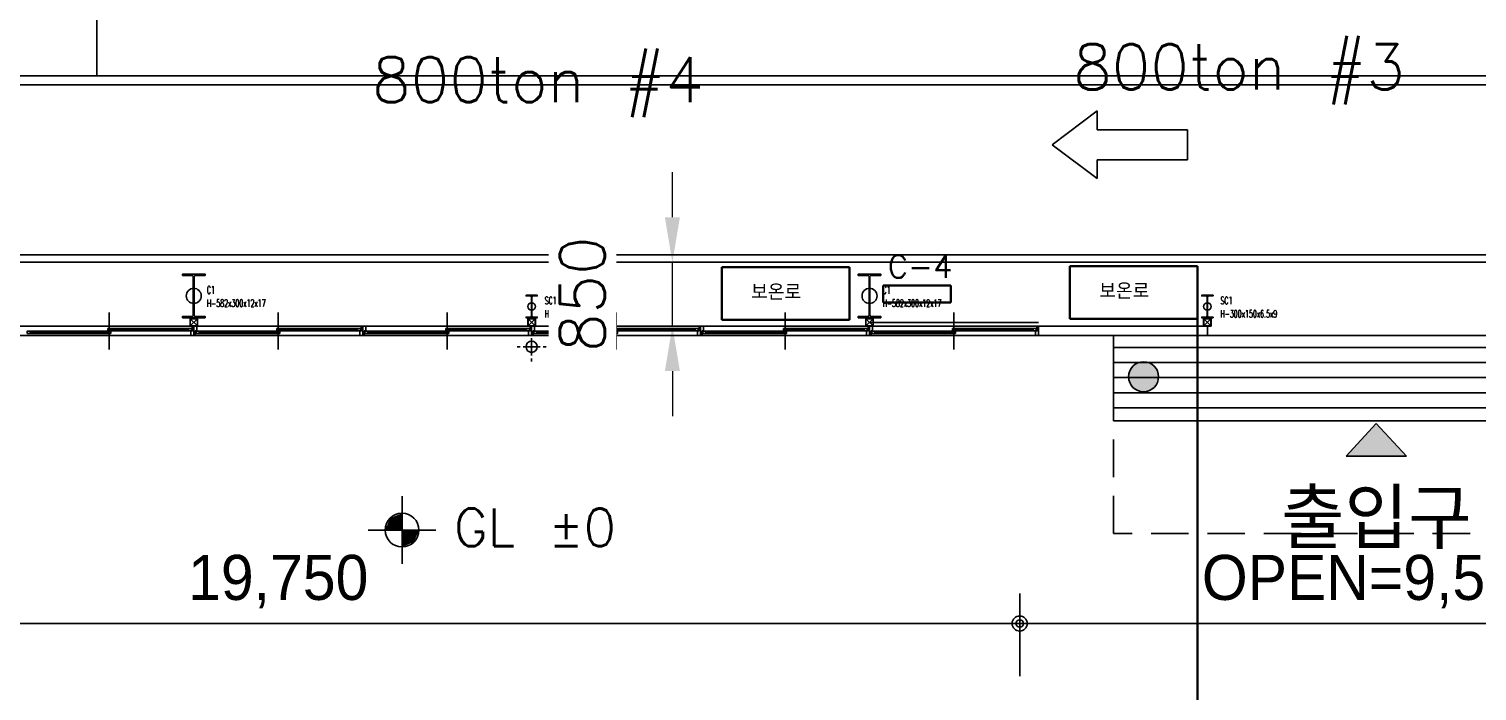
# Model space of a CAD drawing. Header units: millimetres. Extents: x 10462777 to 22643323, y 453826 to 1389191.
# Drawn here: x 11274936 to 11294223, y 567033 to 575856 of the extents above; entities that cross this region are included whole.
import ezdxf
from ezdxf.enums import TextEntityAlignment as Align

# ---------------------------------------------------------------- set-up
doc = ezdxf.new("R2010")
doc.units = ezdxf.units.MM
doc.header["$LTSCALE"] = 200
doc.header["$MEASUREMENT"] = 0
doc.header["$PDMODE"] = 35
doc.header["$PDSIZE"] = -5
doc.linetypes.add('HIDDEN', pattern=[3.75, 2.5, -1.25])
doc.layers.get('0').update_dxf_attribs({"linetype": 'CONTINUOUS'})
doc.layers.get('DEFPOINTS').update_dxf_attribs({"linetype": 'CONTINUOUS'})
doc.layers.add('AM_5', color=3, linetype='CONTINUOUS', lineweight=15)
for name, color, linetype in [('COL', 2, 'CONTINUOUS'), ('DIM', 4, 'CONTINUOUS'), ('E1', 4, 'CONTINUOUS'), ('HAT', 5, 'CONTINUOUS'), ('HATCH', 8, 'CONTINUOUS'), ('panel', 4, 'CONTINUOUS'), ('PIPE', 4, 'CONTINUOUS'), ('RXSYMBOL', 7, 'CONTINUOUS'), ('SAD', 8, 'CONTINUOUS'), ('TEXT', 7, 'CONTINUOUS'), ('up', 7, 'HIDDEN'), ('win', 6, 'CONTINUOUS')]:
    doc.layers.add(name, color=color, linetype=linetype)
doc.layers.add('No_Print', color=153, linetype='CONTINUOUS', plot=False)
doc.styles.add('a1', font='txt.shx ', dxfattribs={"height": 300, "bigfont": ' whgtxt.shx'})
doc.styles.add('HYwulM', font='txt.shx ', dxfattribs={"bigfont": ' whgtxt.shx'})
doc.styles.add('HY울릉도L', font='txt.shx ', dxfattribs={"bigfont": ' whgtxt.shx'})
doc.styles.add('HY울릉도M', font='')
doc.styles.add('굴림', font='txt.shx ', dxfattribs={"bigfont": ' whgtxt.shx'})
doc.styles.get('HY울릉도M').set_extended_font_data('HY울릉도M')
doc.dimstyles.new('200$0', dxfattribs={"dimscale": 200, "dimtxt": 7, "dimasz": 1, "dimexe": 2, "dimexo": 2, "dimgap": 1, "dimtad": 1, "dimdec": 0, "dimdsep": 46, "dimlunit": 6, "dimtxsty": '굴림', "dimblk": 'DIMDOT', "dimcen": 1, "dimclrd": 4, "dimclre": 4, "dimclrt": 4, "dimadec": 0, "dimazin": 0, "dimtfac": 1, "dimtdec": 0, "dimtmove": 2, "dimatfit": 3, "dimldrblk": 'DIMDOT', "dimfxl": 1, "dimtolj": 1, "dimtzin": 0, "dimlwd": -1, "dimarcsym": 0})

# ---------------------------------------------------------------- blocks, each defined once
blk = doc.blocks.new('DIMDOT')
at = {"color": 4}
blk.add_line((-2, 0), (2, 0), dxfattribs=at)
at = {"color": 7}
for radius in [0.5, 0.25]:
    blk.add_circle((0, 0), radius, dxfattribs=at)
blk = doc.blocks.new('*D341')
at = {"layer": 'AM_5', "color": 4, "linetype": 'ByBlock', "transparency": 16777216}
for p, q in [((11283506, 573346), (11283506, 573946)), ((11283506, 571896), (11283506, 572746)), ((11283506, 571296), (11283506, 570696))]:
    blk.add_line(p, q, dxfattribs=at)
at = {"layer": 'AM_5', "color": 4, "linetype": 'ByBlock', "lineweight": -2, "transparency": 16777216}
for p, q in [((11283428, 572746), (11283906, 572746)), ((11283428, 571896), (11283906, 571896))]:
    blk.add_line(p, q, dxfattribs=at)
at = {"layer": 'AM_5', "color": 4, "transparency": 16777216}
for points in [[(11283406, 573346), (11283606, 573346), (11283506, 572746)], [(11283406, 571296), (11283606, 571296), (11283506, 571896)]]:
    blk.add_solid(points, dxfattribs=at)
at = {"layer": 'DEFPOINTS', "color": 0, "transparency": 16777216}
for p in [(11283028, 572746), (11283506, 572746), (11283028, 571896)]:
    blk.add_point(p, dxfattribs=at)
at = {"layer": 'AM_5', "color": 4, "transparency": 16777216, "insert": (11282308, 572321), "char_height": 600, "attachment_point": 5, "rotation": 90, "style": '굴림', "bg_fill": 3, "box_fill_scale": 1.25, "bg_fill_color": 256, "bg_fill_true_color": 13158600, "bg_fill_transparency": 0}
blk.add_mtext('\\A1;850', dxfattribs=at)

msp = doc.modelspace()

# ---------------------------------------------------------------- hatches: boundary and pattern name
at = {"layer": 'E1'}
for points in [[(11292881.32522, 570596.20761), (11292481.4096, 570164.14451), (11292993.30155, 570164.14451), (11293281.24085, 570164.14451)], [(11292881.32522, 570596.20761), (11293281.24085, 570164.14451), (11292769.3489, 570164.14451), (11292481.4096, 570164.14451)]]:
    msp.add_hatch(color=256, dxfattribs=at).paths.add_polyline_path(points)
at = {"layer": 'RXSYMBOL', "ltscale": 10}
h = msp.add_hatch(color=253, dxfattribs=at)
edge = h.paths.add_edge_path()
edge.add_arc((11289781.32522, 571220.88492), 200, 90, 450, ccw=False)

# ---------------------------------------------------------------- linework, layer by layer
at = {"ltscale": 10}
for p, q in [((11275838.12163, 589491.99504), (11275838.12163, 575232.96211)), ((11264350.85339, 575232.96922), (11313162.04598, 575232.93875)), ((11264267.12257, 575111.24466), (11313242.02583, 575113.66918)), ((11265887.01605, 572845.88492), (11313222.74658, 572845.88492)), ((11265928.43741, 572745.88492), (11313181.32522, 572745.88492))]:
    msp.add_line(p, q, dxfattribs=at)
at = {"color": 30, "lineweight": 35, "ltscale": 10}
for p, q in [((11284163.59004, 572680.91588), (11284163.59004, 571980.91588)), ((11284163.59004, 572680.91588), (11285863.59004, 572680.91588)), ((11285863.59004, 572680.91588), (11285863.59004, 571980.91588)), ((11288800.78729, 572695.17828), (11288800.78729, 571995.17828)), ((11288800.78729, 572695.17828), (11290500.78729, 572695.17828)), ((11290500.78729, 572695.17828), (11290500.78729, 571995.17828)), ((11286313.8567, 572438.61033), (11286313.8567, 572208.61033)), ((11286313.8567, 572438.61033), (11287213.8567, 572438.61033)), ((11287213.8567, 572438.61033), (11287213.8567, 572208.61033)), ((11286313.8567, 572208.61033), (11287213.8567, 572208.61033)), ((11284163.59004, 571980.91588), (11285863.59004, 571980.91588)), ((11288800.78729, 571995.17828), (11290500.78729, 571995.17828)), ((11290500.78729, 571995.17828), (11290500.78729, 556887.43968))]:
    msp.add_line(p, q, dxfattribs=at)
at = {"layer": 'COL'}
for points in [[(11277125.32522, 572040.38492, -0.4142135624), (11277109.32522, 572024.38492), (11276981.32522, 572024.38492), (11276981.32522, 572007.38492), (11277281.32522, 572007.38492), (11277281.32522, 572024.38492), (11277153.32522, 572024.38492, -0.4142135624), (11277137.32522, 572040.38492), (11277137.32522, 572556.38492, -0.4142135624), (11277153.32522, 572572.38492), (11277281.32522, 572572.38492), (11277281.32522, 572589.38492), (11276981.32522, 572589.38492), (11276981.32522, 572572.38492), (11277109.32522, 572572.38492, -0.4142135624), (11277125.32522, 572556.38492)], [(11286125.32522, 572040.38492, -0.4142135624), (11286109.32522, 572024.38492), (11285981.32522, 572024.38492), (11285981.32522, 572007.38492), (11286281.32522, 572007.38492), (11286281.32522, 572024.38492), (11286153.32522, 572024.38492, -0.4142135624), (11286137.32522, 572040.38492), (11286137.32522, 572556.38492, -0.4142135624), (11286153.32522, 572572.38492), (11286281.32522, 572572.38492), (11286281.32522, 572589.38492), (11285981.32522, 572589.38492), (11285981.32522, 572572.38492), (11286109.32522, 572572.38492, -0.4142135624), (11286125.32522, 572556.38492)], [(11281628.07522, 572032.38492, -0.4142135624), (11281612.07522, 572016.38492), (11281556.32522, 572016.38492), (11281556.32522, 572007.38492), (11281706.32522, 572007.38492), (11281706.32522, 572016.38492), (11281650.57522, 572016.38492, -0.4142135624), (11281634.57522, 572032.38492), (11281634.57522, 572282.38492, -0.4142135624), (11281650.57522, 572298.38492), (11281706.32522, 572298.38492), (11281706.32522, 572307.38492), (11281556.32522, 572307.38492), (11281556.32522, 572298.38492), (11281612.07522, 572298.38492, -0.4142135624), (11281628.07522, 572282.38492)], [(11290628.07522, 572032.38492, -0.4142135624), (11290612.07522, 572016.38492), (11290556.32522, 572016.38492), (11290556.32522, 572007.38492), (11290706.32522, 572007.38492), (11290706.32522, 572016.38492), (11290650.57522, 572016.38492, -0.4142135624), (11290634.57522, 572032.38492), (11290634.57522, 572282.38492, -0.4142135624), (11290650.57522, 572298.38492), (11290706.32522, 572298.38492), (11290706.32522, 572307.38492), (11290556.32522, 572307.38492), (11290556.32522, 572298.38492), (11290612.07522, 572298.38492, -0.4142135624), (11290628.07522, 572282.38492)]]:
    msp.add_lwpolyline(points, format="xyb", close=True, dxfattribs=at)
at = {"layer": 'DIM', "color": 7}
for p, q in [((11288131.32522, 567233.38492), (11288131.32522, 568333.38492)), ((11288131.32522, 567233.38492), (11288131.32522, 568333.38492)), ((11268581.32522, 567933.38492), (11287931.32522, 567933.38492)), ((11297431.32522, 567933.38492), (11288331.32522, 567933.38492))]:
    msp.add_line(p, q, dxfattribs=at)
at = {"layer": 'E1'}
for p, q in [((11292881.32522, 570596.20761), (11292481.4096, 570164.14451)), ((11292881.32522, 570596.20761), (11292481.4096, 570164.14451)), ((11292881.32522, 570596.20761), (11293281.24085, 570164.14451)), ((11292881.32522, 570596.20761), (11293281.24085, 570164.14451)), ((11292481.4096, 570164.14451), (11292993.30155, 570164.14451)), ((11292481.4096, 570164.14451), (11292993.30155, 570164.14451)), ((11293281.24085, 570164.14451), (11292769.3489, 570164.14451)), ((11293281.24085, 570164.14451), (11292769.3489, 570164.14451))]:
    msp.add_line(p, q, dxfattribs=at)
at = {"layer": 'HAT', "ltscale": 10}
for p, q in [((11289164.38554, 574762.33315), (11288564.38554, 574312.33315)), ((11289164.38554, 574512.33315), (11289164.38554, 574762.33315)), ((11290364.38554, 574512.33315), (11289164.38554, 574512.33315)), ((11290364.38554, 574112.33315), (11290364.38554, 574512.33315)), ((11288564.38554, 574312.33315), (11289164.38554, 573862.33315)), ((11289164.38554, 573862.33315), (11289164.38554, 574112.33315)), ((11289164.38554, 574112.33315), (11290364.38554, 574112.33315))]:
    msp.add_line(p, q, dxfattribs=at)
at = {"layer": 'HAT', "linetype": 'Continuous'}
for p, q in [((11296381.32522, 571609.16504), (11289381.32522, 571609.16504)), ((11296381.32522, 571409.16504), (11289381.32522, 571409.16504)), ((11296381.32522, 571209.16504), (11289381.32522, 571209.16504)), ((11296381.32522, 571009.16504), (11289381.32522, 571009.16504)), ((11296381.32522, 570809.16504), (11289381.32522, 570809.16504))]:
    msp.add_line(p, q, dxfattribs=at)
at = {"layer": 'HATCH'}
for p, q in [((11281631.32522, 571775.88492), (11281631.32522, 571815.88492)), ((11281631.32522, 571505.88492), (11281631.32522, 571735.88492)), ((11281436.32523, 571620.88492), (11281476.32523, 571620.88492)), ((11281516.32523, 571620.88492), (11281746.32522, 571620.88492)), ((11281631.32522, 571425.88492), (11281631.32522, 571465.88492)), ((11281786.32522, 571620.88492), (11281826.32522, 571620.88492))]:
    msp.add_line(p, q, dxfattribs=at)
msp.add_ellipse((11281631.32522, 571620.88492), major_axis=(53.03301, 53.03301), ratio=1, start_param=0.7853981634, end_param=7.0685834706, dxfattribs=at)
at = {"layer": 'No_Print'}
for centre, radius in [((11277131.32522, 572298.38492), 100), ((11286131.32522, 572298.38492), 100), ((11281631.32522, 572157.38492), 50), ((11290631.32522, 572157.38492), 50)]:
    msp.add_circle(centre, radius, dxfattribs=at)
at = {"layer": 'panel'}
for p, q in [((11290631.32522, 571895.88492), (11265881.32522, 571895.88492)), ((11290631.32522, 571895.88492), (11290631.32522, 571770.88492)), ((11290631.32522, 571770.88492), (11265881.32522, 571770.88492))]:
    msp.add_line(p, q, dxfattribs=at)
at = {"layer": 'PIPE'}
for p, q in [((11277083.62522, 571898.18492), (11277179.02522, 571993.58492)), ((11277179.02522, 571898.18492), (11277083.62522, 571993.58492)), ((11281583.62522, 571898.18492), (11281679.02522, 571993.58492)), ((11281679.02522, 571898.18492), (11281583.62522, 571993.58492)), ((11286083.62522, 571898.18492), (11286179.02522, 571993.58492)), ((11286179.02522, 571898.18492), (11286083.62522, 571993.58492)), ((11290583.62522, 571898.18492), (11290679.02522, 571993.58492)), ((11290679.02522, 571898.18492), (11290583.62522, 571993.58492))]:
    msp.add_line(p, q, dxfattribs=at)
for points in [[(11277181.32522, 571895.88492), (11277181.32522, 571995.88492), (11277081.32522, 571995.88492), (11277081.32522, 571895.88492)], [(11277179.02522, 571898.18492), (11277179.02522, 571993.58492), (11277083.62522, 571993.58492), (11277083.62522, 571898.18492)], [(11281681.32522, 571895.88492), (11281681.32522, 571995.88492), (11281581.32522, 571995.88492), (11281581.32522, 571895.88492)], [(11281679.02522, 571898.18492), (11281679.02522, 571993.58492), (11281583.62522, 571993.58492), (11281583.62522, 571898.18492)], [(11286181.32522, 571895.88492), (11286181.32522, 571995.88492), (11286081.32522, 571995.88492), (11286081.32522, 571895.88492)], [(11286179.02522, 571898.18492), (11286179.02522, 571993.58492), (11286083.62522, 571993.58492), (11286083.62522, 571898.18492)], [(11290681.32522, 571895.88492), (11290681.32522, 571995.88492), (11290581.32522, 571995.88492), (11290581.32522, 571895.88492)], [(11290679.02522, 571898.18492), (11290679.02522, 571993.58492), (11290583.62522, 571993.58492), (11290583.62522, 571898.18492)]]:
    msp.add_lwpolyline(points, close=True, dxfattribs=at)
at = {"layer": 'RXSYMBOL'}
for p, q in [((11279905.10184, 569628.2231), (11279905.10184, 568728.2231)), ((11280355.10184, 569178.2231), (11279455.10184, 569178.2231))]:
    msp.add_line(p, q, dxfattribs=at)
at = {"layer": 'RXSYMBOL', "ltscale": 10}
msp.add_circle((11289781.32522, 571220.88492), 200, dxfattribs=at)
at = {"layer": 'RXSYMBOL'}
msp.add_circle((11279905.10184, 569178.2231), 225, dxfattribs=at)
for points in [[(11279905.10184, 569178.2231), (11279905.10184, 569403.2231), (11279680.10184, 569178.2231), (11279746.00281, 569337.32213)], [(11279905.10184, 569178.2231), (11279905.10184, 568953.2231), (11280130.10184, 569178.2231), (11280064.20087, 569019.12408)]]:
    msp.add_solid(points, dxfattribs=at)
at = {"layer": 'SAD', "ltscale": 10}
for p, q in [((11289381.32522, 571770.88492), (11296381.32522, 571770.88492)), ((11289381.32522, 570633.38492), (11289381.32522, 571770.88492)), ((11296381.32522, 570633.38492), (11289381.32522, 570633.38492))]:
    msp.add_line(p, q, dxfattribs=at)
at = {"layer": 'up'}
for p, q in [((11289381.32522, 569133.38492), (11289381.32522, 571770.88492)), ((11296381.32522, 569133.38492), (11289381.32522, 569133.38492))]:
    msp.add_line(p, q, dxfattribs=at)
at = {"layer": 'win'}
for p, q in [((11276006.32522, 572079.16158), (11276006.32522, 571582.21214)), ((11278256.32522, 572079.16158), (11278256.32522, 571582.21214)), ((11280506.32522, 572079.16158), (11280506.32522, 571582.21214)), ((11282756.32522, 572079.16158), (11282756.32522, 571582.21214)), ((11285006.32522, 572079.16158), (11285006.32522, 571582.21214)), ((11287256.32522, 572079.16158), (11287256.32522, 571582.21214)), ((11277131.32522, 571895.88492), (11274881.32522, 571895.88492)), ((11276026.32522, 571863.88492), (11277061.32522, 571863.88492)), ((11276026.32522, 571852.88492), (11277061.32522, 571852.88492)), ((11276026.32522, 571844.88492), (11277061.32522, 571844.88492)), ((11279381.32522, 571895.88492), (11277131.32522, 571895.88492)), ((11278276.32522, 571863.88492), (11279311.32522, 571863.88492)), ((11278276.32522, 571852.88492), (11279311.32522, 571852.88492)), ((11278276.32522, 571844.88492), (11279311.32522, 571844.88492)), ((11281631.32522, 571895.88492), (11279381.32522, 571895.88492)), ((11280526.32522, 571863.88492), (11281561.32522, 571863.88492)), ((11280526.32522, 571852.88492), (11281561.32522, 571852.88492)), ((11280526.32522, 571844.88492), (11281561.32522, 571844.88492)), ((11283881.32522, 571895.88492), (11281631.32522, 571895.88492)), ((11282776.32522, 571863.88492), (11283811.32522, 571863.88492)), ((11282776.32522, 571852.88492), (11283811.32522, 571852.88492)), ((11282776.32522, 571844.88492), (11283811.32522, 571844.88492)), ((11286131.32522, 571895.88492), (11283881.32522, 571895.88492)), ((11285026.32522, 571863.88492), (11286061.32522, 571863.88492)), ((11285026.32522, 571852.88492), (11286061.32522, 571852.88492)), ((11285026.32522, 571844.88492), (11286061.32522, 571844.88492)), ((11288381.32522, 571945.88492), (11286131.32522, 571945.88492)), ((11288381.32522, 571895.88492), (11286131.32522, 571895.88492)), ((11287276.32522, 571863.88492), (11288311.32522, 571863.88492)), ((11287276.32522, 571852.88492), (11288311.32522, 571852.88492)), ((11287276.32522, 571844.88492), (11288311.32522, 571844.88492)), ((11277131.32522, 571770.88492), (11274881.32522, 571770.88492)), ((11274951.32522, 571827.88492), (11275986.32522, 571827.88492)), ((11274951.32522, 571816.88492), (11275986.32522, 571816.88492)), ((11274951.32522, 571808.88492), (11275986.32522, 571808.88492)), ((11274951.32522, 571797.88492), (11275986.32522, 571797.88492)), ((11276026.32522, 571833.88492), (11277101.32522, 571833.88492)), ((11279381.32522, 571770.88492), (11277131.32522, 571770.88492)), ((11277201.32522, 571827.88492), (11278236.32522, 571827.88492)), ((11277201.32522, 571816.88492), (11278236.32522, 571816.88492)), ((11277201.32522, 571808.88492), (11278236.32522, 571808.88492)), ((11277201.32522, 571797.88492), (11278236.32522, 571797.88492)), ((11278276.32522, 571833.88492), (11279351.32522, 571833.88492)), ((11281631.32522, 571770.88492), (11279381.32522, 571770.88492)), ((11279451.32522, 571827.88492), (11280486.32522, 571827.88492)), ((11279451.32522, 571816.88492), (11280486.32522, 571816.88492)), ((11279451.32522, 571808.88492), (11280486.32522, 571808.88492)), ((11279451.32522, 571797.88492), (11280486.32522, 571797.88492)), ((11280526.32522, 571833.88492), (11281601.32522, 571833.88492)), ((11283881.32522, 571770.88492), (11281631.32522, 571770.88492)), ((11281701.32522, 571827.88492), (11282736.32522, 571827.88492)), ((11281701.32522, 571816.88492), (11282736.32522, 571816.88492)), ((11281701.32522, 571808.88492), (11282736.32522, 571808.88492)), ((11281701.32522, 571797.88492), (11282736.32522, 571797.88492)), ((11282776.32522, 571833.88492), (11283851.32522, 571833.88492)), ((11286131.32522, 571770.88492), (11283881.32522, 571770.88492)), ((11283951.32522, 571827.88492), (11284986.32522, 571827.88492)), ((11283951.32522, 571816.88492), (11284986.32522, 571816.88492)), ((11283951.32522, 571808.88492), (11284986.32522, 571808.88492)), ((11283951.32522, 571797.88492), (11284986.32522, 571797.88492)), ((11285026.32522, 571833.88492), (11286101.32522, 571833.88492)), ((11288381.32522, 571770.88492), (11286131.32522, 571770.88492)), ((11286201.32522, 571827.88492), (11287236.32522, 571827.88492)), ((11286201.32522, 571816.88492), (11287236.32522, 571816.88492)), ((11286201.32522, 571808.88492), (11287236.32522, 571808.88492)), ((11286201.32522, 571797.88492), (11287236.32522, 571797.88492)), ((11287276.32522, 571833.88492), (11288351.32522, 571833.88492))]:
    msp.add_line(p, q, dxfattribs=at)
for points in [[(11275986.32522, 571863.88492), (11276026.32522, 571863.88492), (11276026.32522, 571833.88492), (11275986.32522, 571833.88492)], [(11277061.32522, 571863.88492), (11277101.32522, 571863.88492), (11277101.32522, 571833.88492), (11277061.32522, 571833.88492)], [(11278236.32522, 571863.88492), (11278276.32522, 571863.88492), (11278276.32522, 571833.88492), (11278236.32522, 571833.88492)], [(11279311.32522, 571863.88492), (11279351.32522, 571863.88492), (11279351.32522, 571833.88492), (11279311.32522, 571833.88492)], [(11280486.32522, 571863.88492), (11280526.32522, 571863.88492), (11280526.32522, 571833.88492), (11280486.32522, 571833.88492)], [(11281561.32522, 571863.88492), (11281601.32522, 571863.88492), (11281601.32522, 571833.88492), (11281561.32522, 571833.88492)], [(11282736.32522, 571863.88492), (11282776.32522, 571863.88492), (11282776.32522, 571833.88492), (11282736.32522, 571833.88492)], [(11283811.32522, 571863.88492), (11283851.32522, 571863.88492), (11283851.32522, 571833.88492), (11283811.32522, 571833.88492)], [(11284986.32522, 571863.88492), (11285026.32522, 571863.88492), (11285026.32522, 571833.88492), (11284986.32522, 571833.88492)], [(11286061.32522, 571863.88492), (11286101.32522, 571863.88492), (11286101.32522, 571833.88492), (11286061.32522, 571833.88492)], [(11287236.32522, 571863.88492), (11287276.32522, 571863.88492), (11287276.32522, 571833.88492), (11287236.32522, 571833.88492)], [(11288311.32522, 571863.88492), (11288351.32522, 571863.88492), (11288351.32522, 571833.88492), (11288311.32522, 571833.88492)], [(11274911.32522, 571797.88492), (11274951.32522, 571797.88492), (11274951.32522, 571827.88492), (11274911.32522, 571827.88492)], [(11275986.32522, 571827.88492), (11276026.32522, 571827.88492), (11276026.32522, 571797.88492), (11275986.32522, 571797.88492)], [(11277161.32522, 571797.88492), (11277201.32522, 571797.88492), (11277201.32522, 571827.88492), (11277161.32522, 571827.88492)], [(11278236.32522, 571827.88492), (11278276.32522, 571827.88492), (11278276.32522, 571797.88492), (11278236.32522, 571797.88492)], [(11279411.32522, 571797.88492), (11279451.32522, 571797.88492), (11279451.32522, 571827.88492), (11279411.32522, 571827.88492)], [(11280486.32522, 571827.88492), (11280526.32522, 571827.88492), (11280526.32522, 571797.88492), (11280486.32522, 571797.88492)], [(11281661.32522, 571797.88492), (11281701.32522, 571797.88492), (11281701.32522, 571827.88492), (11281661.32522, 571827.88492)], [(11282736.32522, 571827.88492), (11282776.32522, 571827.88492), (11282776.32522, 571797.88492), (11282736.32522, 571797.88492)], [(11283911.32522, 571797.88492), (11283951.32522, 571797.88492), (11283951.32522, 571827.88492), (11283911.32522, 571827.88492)], [(11284986.32522, 571827.88492), (11285026.32522, 571827.88492), (11285026.32522, 571797.88492), (11284986.32522, 571797.88492)], [(11286161.32522, 571797.88492), (11286201.32522, 571797.88492), (11286201.32522, 571827.88492), (11286161.32522, 571827.88492)], [(11287236.32522, 571827.88492), (11287276.32522, 571827.88492), (11287276.32522, 571797.88492), (11287236.32522, 571797.88492)]]:
    msp.add_lwpolyline(points, close=True, dxfattribs=at)
for points in [[(11277131.32522, 571865.88492), (11277131.32522, 571770.88492), (11277091.32522, 571770.88492), (11277091.32522, 571830.88492), (11277111.32522, 571830.88492), (11277111.32522, 571895.88492), (11277131.32522, 571895.88492), (11277131.32522, 571865.88492)], [(11277131.32522, 571845.88492), (11277131.32522, 571895.88492), (11277171.32522, 571895.88492), (11277171.32522, 571830.88492), (11277151.32522, 571830.88492), (11277151.32522, 571770.88492), (11277131.32522, 571770.88492), (11277131.32522, 571845.88492)], [(11279381.32522, 571865.88492), (11279381.32522, 571770.88492), (11279341.32522, 571770.88492), (11279341.32522, 571830.88492), (11279361.32522, 571830.88492), (11279361.32522, 571895.88492), (11279381.32522, 571895.88492), (11279381.32522, 571865.88492)], [(11279381.32522, 571845.88492), (11279381.32522, 571895.88492), (11279421.32522, 571895.88492), (11279421.32522, 571830.88492), (11279401.32522, 571830.88492), (11279401.32522, 571770.88492), (11279381.32522, 571770.88492), (11279381.32522, 571845.88492)], [(11281631.32522, 571865.88492), (11281631.32522, 571770.88492), (11281591.32522, 571770.88492), (11281591.32522, 571830.88492), (11281611.32522, 571830.88492), (11281611.32522, 571895.88492), (11281631.32522, 571895.88492), (11281631.32522, 571865.88492)], [(11281631.32522, 571845.88492), (11281631.32522, 571895.88492), (11281671.32522, 571895.88492), (11281671.32522, 571830.88492), (11281651.32522, 571830.88492), (11281651.32522, 571770.88492), (11281631.32522, 571770.88492), (11281631.32522, 571845.88492)], [(11283881.32522, 571865.88492), (11283881.32522, 571770.88492), (11283841.32522, 571770.88492), (11283841.32522, 571830.88492), (11283861.32522, 571830.88492), (11283861.32522, 571895.88492), (11283881.32522, 571895.88492), (11283881.32522, 571865.88492)], [(11283881.32522, 571845.88492), (11283881.32522, 571895.88492), (11283921.32522, 571895.88492), (11283921.32522, 571830.88492), (11283901.32522, 571830.88492), (11283901.32522, 571770.88492), (11283881.32522, 571770.88492), (11283881.32522, 571845.88492)], [(11286131.32522, 571865.88492), (11286131.32522, 571770.88492), (11286091.32522, 571770.88492), (11286091.32522, 571830.88492), (11286111.32522, 571830.88492), (11286111.32522, 571895.88492), (11286131.32522, 571895.88492), (11286131.32522, 571865.88492)], [(11286131.32522, 571845.88492), (11286131.32522, 571895.88492), (11286171.32522, 571895.88492), (11286171.32522, 571830.88492), (11286151.32522, 571830.88492), (11286151.32522, 571770.88492), (11286131.32522, 571770.88492), (11286131.32522, 571845.88492)], [(11288381.32522, 571865.88492), (11288381.32522, 571770.88492), (11288341.32522, 571770.88492), (11288341.32522, 571830.88492), (11288361.32522, 571830.88492), (11288361.32522, 571895.88492), (11288381.32522, 571895.88492), (11288381.32522, 571865.88492)]]:
    msp.add_lwpolyline(points, dxfattribs=at)

# ---------------------------------------------------------------- block references
at = {"layer": 'DIM', "color": 7, "xscale": 200, "yscale": 200, "zscale": 200, "rotation": 180}
msp.add_blockref('DIMDOT', (11288131.32522, 567933.38492), dxfattribs=at)
at = {"layer": 'DIM', "color": 7, "xscale": 200, "yscale": 200, "zscale": 200}
msp.add_blockref('DIMDOT', (11288131.32522, 567933.38492), dxfattribs=at)

# ---------------------------------------------------------------- texts
at = {"color": 30, "lineweight": 35, "ltscale": 10, "style": 'HY울릉도L'}
msp.add_text('C-4', height=300, dxfattribs=at).set_placement((11287236.4185, 572540.22124), align=Align.RIGHT)
for p in [(11284554.36504, 572243.95424, 0), (11289191.56229, 572258.21665, 0)]:
    msp.add_text('보온로', height=210, dxfattribs=at).set_placement(p)
at = {"layer": 'DIM', "color": 3, "char_height": 600, "attachment_point": 5, "style": 'HY울릉도M'}
for s, insert in [('\\A1;19,750', (11278256.32522, 568491.70715)), ('\\A1;OPEN=9,500', (11292881.32522, 568491.70715))]:
    msp.add_mtext(s, dxfattribs=dict(at, insert=insert))
at = {"layer": 'No_Print', "style": 'HYwulM', "width": 0.5}
for s, p in [('C1', (11277305.16001, 572377.49421)), ('C1', (11286305.16001, 572377.49421)), ('H-582x300x12x17', (11277305.16001, 572201.48409)), ('SC1', (11281805.16001, 572236.49421)), ('H-582x300x12x17', (11286305.16001, 572201.48409)), ('SC1', (11290805.16001, 572236.49421)), ('H-300x150x6.5x9', (11281805.16001, 572060.48409)), ('H-300x150x6.5x9', (11290805.16001, 572060.48409))]:
    msp.add_text(s, height=100, dxfattribs=at).set_placement(p, align=Align.MIDDLE_LEFT)
at = {"layer": 'TEXT'}
for s, height, style, p in [('800ton #3', 600, 'HY울릉도L', (11288844.17118, 575050.88444)), ('800ton #4', 600, 'HY울릉도L', (11279505.69701, 574880.5362)), ('GL %%P0', 499.782703, 'a1', (11280595.2894, 568963.88929))]:
    msp.add_text(s, height=height, dxfattribs=dict(at, style=style)).set_placement(p)
at = {"layer": 'TEXT', "style": 'HY울릉도L'}
msp.add_text('출입구', height=800, dxfattribs=at).set_placement((11292881.32522, 569364.14451), align=Align.MIDDLE)

# ---------------------------------------------------------------- next in the draw order: dimensions: what is measured, and where the dimension line sits
at = {"layer": 'AM_5'}
dim = msp.add_linear_dim(base=(11283506.25301, 572745.88492), p1=(11283027.67283, 571895.88492), p2=(11283027.67283, 572745.88492), angle=90, dimstyle='200$0', override={"dimtxt": 3, "dimasz": 3, "dimsah": 1, "dimfxl": 2, "dimtfill": 1, "dimarcsym": 1}, dxfattribs=at)
dim.commit()
dim.dimension.update_dxf_attribs({"geometry": '*D341', "text_midpoint": (11282308.23899, 572320.88492), "dimtype": 161})

doc.saveas('drawing.dxf')
